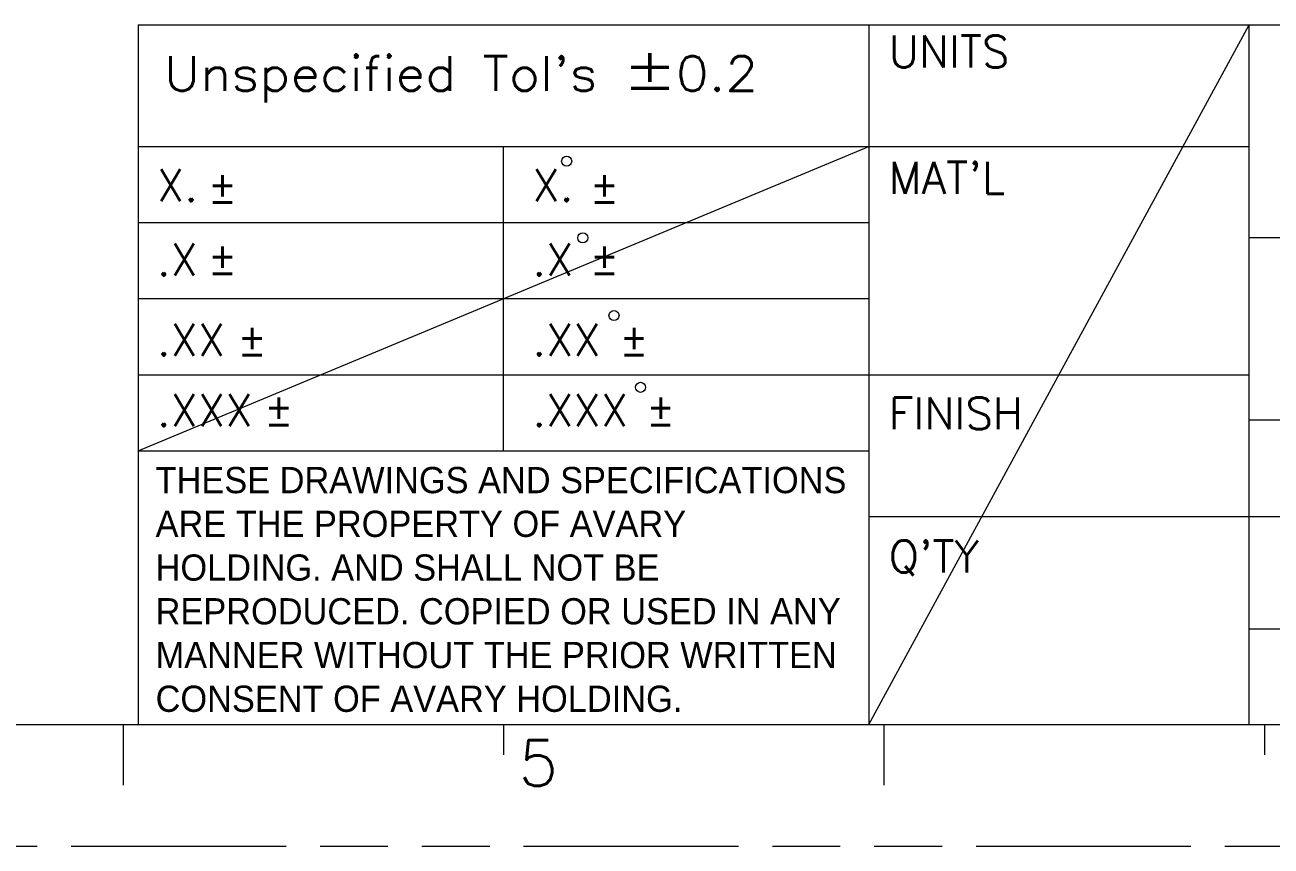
# Model space of a CAD drawing. Extents: x 2140 to 2416, y -42 to 153.
# Drawn here: x 2278.4 to 2333.5, y -42.5 to -6.2 of the extents above; entities that cross this region are included whole.
import ezdxf

# ---------------------------------------------------------------- set-up
doc = ezdxf.new("R2010")
doc.units = 0
doc.linetypes.add('PHANTOM', pattern=[29.5, 9.5, -1.5, 3, -1.5, 3, -1.5, 9.5])
doc.layers.get('0').update_dxf_attribs({"lineweight": 9})
doc.layers.add('0PAPERF', color=2, linetype='PHANTOM', lineweight=9, plot=False)
doc.styles.add('SIMPLEX', font='simplex.shx')
doc.styles.get("Standard").update_dxf_attribs({"font": 'PMingLiU.ttf'})

msp = doc.modelspace()

# ---------------------------------------------------------------- linework, layer by layer
for p, q in [((2283.4, -6.16), (2407.862, -6.16)), ((2283.4, -6.16), (2283.4, -37.108)), ((2315.692, -6.16), (2315.692, -37.108)), ((2332.512, -37.108), (2332.512, -6.16)), ((2283.4, -11.543), (2332.512, -11.543)), ((2299.546, -24.998), (2299.546, -11.543)), ((2283.4, -14.906), (2315.692, -14.906)), ((2283.4, -18.27), (2315.692, -18.27)), ((2283.4, -21.634), (2332.512, -21.634)), ((2407.862, -23.652), (2332.512, -23.652)), ((2283.4, -24.998), (2315.692, -24.998)), ((2365.477, -27.929), (2315.692, -27.929)), ((2332.512, -32.873), (2365.477, -32.873)), ((2148.173, -37.108), (2407.862, -37.108)), ((2282.727, -37.108), (2282.727, -39.799)), ((2299.546, -37.108), (2299.546, -38.453)), ((2316.365, -37.108), (2316.365, -39.799)), ((2333.184, -37.108), (2333.184, -38.453))]:
    msp.add_line(p, q)
at = {"linetype": 'Continuous'}
for p, q in [((2315.692, -37.108), (2332.512, -6.16)), ((2283.4, -24.998), (2315.692, -11.543))]:
    msp.add_line(p, q, dxfattribs=at)
msp.add_lwpolyline([(2332.512, -6.16), (2407.862, -6.16), (2407.862, -15.579), (2332.512, -15.579)], close=True)
for centre in [(2302.337, -12.188), (2303.049, -15.581), (2304.429, -19.02), (2305.605, -22.194)]:
    msp.add_circle(centre, 0.222)
at = {"layer": '0PAPERF'}
msp.add_line((2140.435, -42.49), (2416.341, -42.49), dxfattribs=at)

# ---------------------------------------------------------------- texts
at = {"style": 'SIMPLEX'}
for s, height, p in [('UNITS', 1.4128, (2316.576, -8.049)), ('X.', 1.4128, (2284.223, -13.962)), ('X.', 1.4128, (2300.823, -13.962)), ("MAT'L", 1.4128, (2316.576, -13.628)), ('%%p ', 1.4128, (2286.46, -14.015)), ('%%p ', 1.4128, (2303.343, -14.015)), ('.X', 1.4128, (2284.223, -17.248)), ('%%p ', 1.4128, (2286.46, -17.178)), ('.X', 1.4128, (2300.823, -17.248)), ('%%p ', 1.4128, (2303.343, -17.178)), ('.XX', 1.4128, (2284.223, -20.794)), ('%%p ', 1.4128, (2287.767, -20.776)), ('.XX', 1.4128, (2300.823, -20.794)), ('%%p ', 1.4128, (2304.65, -20.776)), ('.XXX', 1.4128, (2284.223, -23.915)), ('.XXX', 1.4128, (2300.823, -23.915)), ('%%p ', 1.4128, (2288.944, -23.861)), ('%%p ', 1.4128, (2305.827, -23.861)), ('FINISH', 1.4128, (2316.576, -24.052)), ("Q'TY", 1.4128, (2316.576, -30.381)), ('5', 2.018, (2300.219, -39.826))]:
    msp.add_text(s, height=height, dxfattribs=at).set_placement(p)
at = {"insert": (2284.537, -7.541), "char_height": 1.54, "width": 44.54666, "attachment_point": 1, "style": 'SIMPLEX'}
msp.add_mtext("{\\W1.1;Unspecified Tol's \\Ftxt|c0;%%P\\Fsimplex|c0;\\C1;0.2}", dxfattribs=at)
at = {"color": 3, "insert": (2284.165, -25.717), "char_height": 1.160679, "width": 30.92036, "attachment_point": 1}
msp.add_mtext('THESE DRAWINGS AND SPECIFICATIONS ARE THE PROPERTY OF AVARY HOLDING. AND SHALL NOT BE REPRODUCED. COPIED OR USED IN ANY MANNER WITHOUT THE PRIOR WRITTEN CONSENT OF AVARY HOLDING.', dxfattribs=at)

doc.saveas('drawing.dxf')
